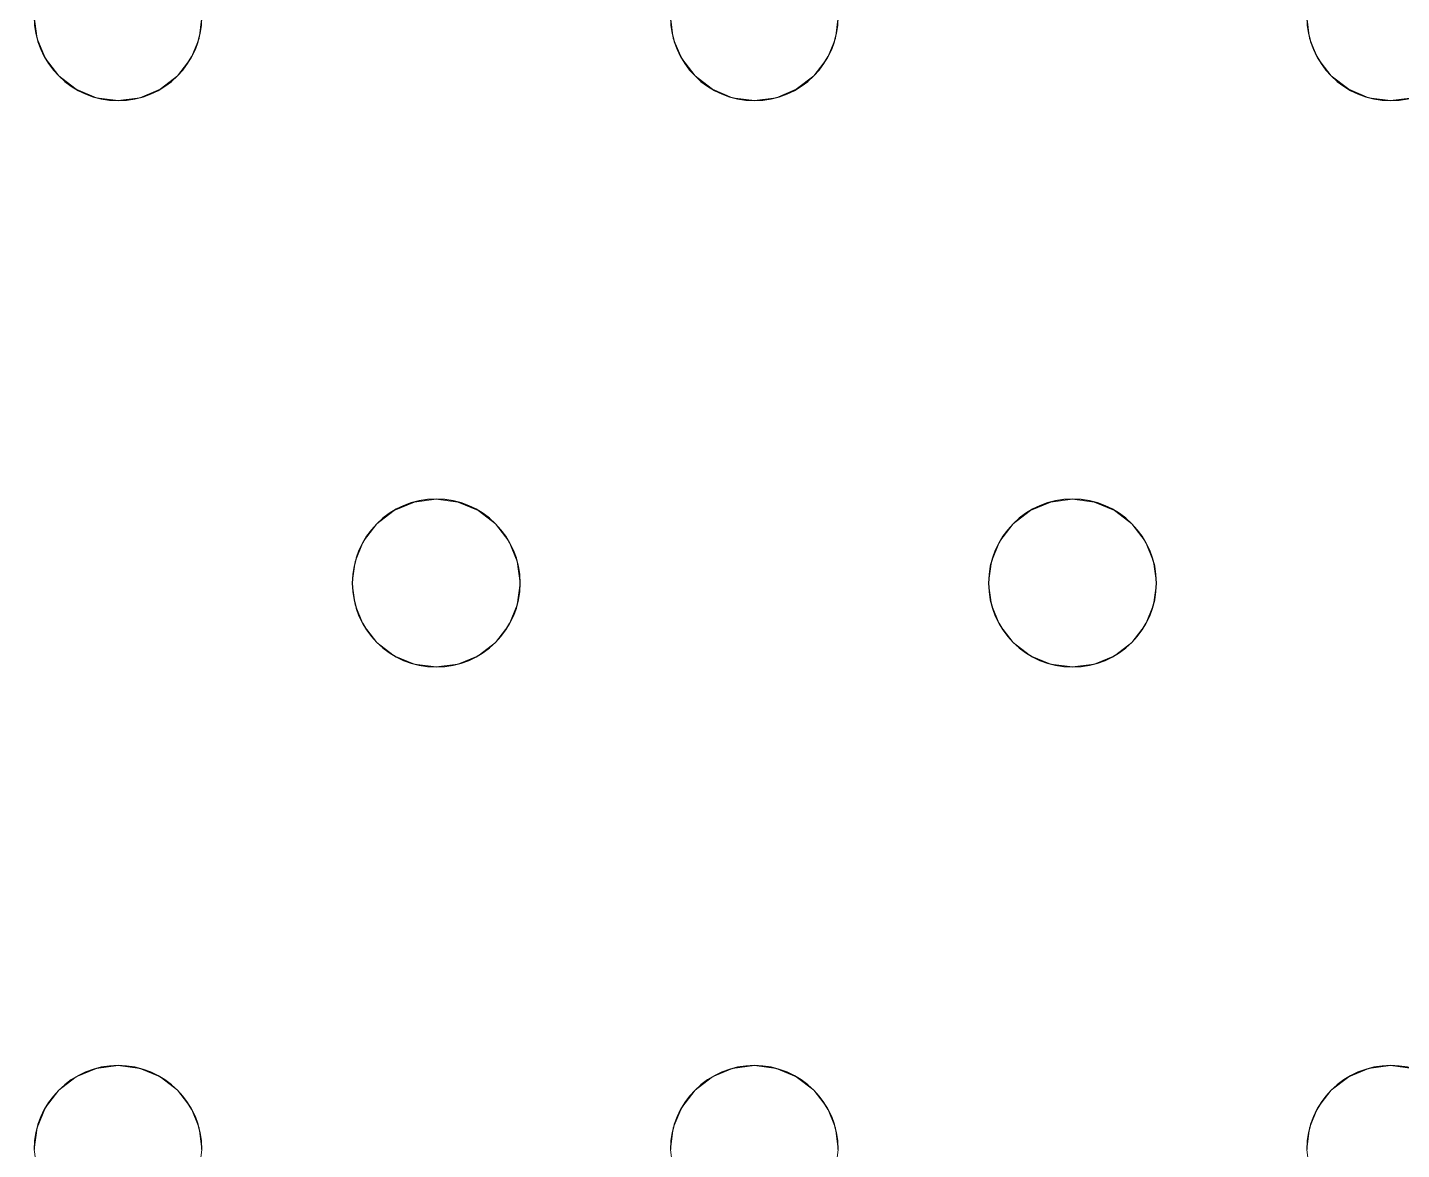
# Model space of a CAD drawing. Header units: millimetres. Extents: x -1 to 1601, y -701 to 1.
# Drawn here: x 92.9 to 158.4, y -206 to -152.5 of the extents above; entities that cross this region are included whole.
import ezdxf

# ---------------------------------------------------------------- set-up
doc = ezdxf.new("R2010")
doc.units = ezdxf.units.MM
doc.layers.add('IQ_200_3D', color=1, linetype='Continuous')
doc.layers.add('IQ_204_2D', color=7, linetype='Continuous')

msp = doc.modelspace()

# ---------------------------------------------------------------- linework, layer by layer
at = {"layer": 'IQ_200_3D', "lineweight": 18}
for points, invisible_edges in [([(122.762, -397.966, 850), (77.397, -363.156, 850), (75.796, -351, 850), (122.762, -68.034, 850)], 13), ([(75.796, -115, 850), (77.397, -102.844, 850), (122.762, -68.034, 850), (75.796, -351, 850)], 6), ([(75.796, -351, 860), (77.397, -363.156, 860), (122.762, -397.966, 860), (122.762, -68.034, 860)], 14), ([(122.762, -68.034, 860), (110.607, -69.634, 860), (75.796, -115, 860), (75.796, -351, 860)], 10), ([(122.762, -68.034, 850), (1477.238, -68.034, 850), (1477.238, -397.966, 850), (122.762, -397.966, 850)], 10), ([(122.762, -68.034, 860), (122.762, -397.966, 860), (1477.238, -397.966, 860), (1477.238, -68.034, 860)], 5), ([(93.352, -153.035, 888), (93.352, -204.965, 888), (77.849, -119.8, 888), (93.216, -152, 888)], 7), ([(93.216, -260, 888), (77.849, -119.8, 888), (93.216, -206, 888), (93.352, -258.965, 888)], 7), ([(93.216, -206, 888), (77.849, -119.8, 888), (93.352, -204.965, 888)], 3), ([(93.216, -260, 888), (93.352, -261.035, 888), (77.849, -349.072, 888), (77.849, -119.8, 888)], 10), ([(93.352, -153.035, 890), (93.216, -152, 890), (77.849, -119.8, 890), (93.352, -204.965, 890)], 14), ([(77.849, -119.8, 890), (93.216, -206, 890), (93.352, -204.965, 890)], 13), ([(93.216, -206, 890), (77.849, -119.8, 890), (93.216, -260, 890), (93.352, -258.965, 890)], 11), ([(77.849, -119.8, 890), (77.849, -349.072, 890), (93.216, -260, 890)], 14), ([(123.549, -152, 890), (123.685, -150.965, 890), (101.216, -152, 890), (101.079, -153.035, 890)], 10), ([(131.549, -152, 888), (154.019, -150.965, 888), (153.882, -152, 888), (131.413, -153.035, 888)], 5), ([(131.549, -152, 890), (131.413, -153.035, 890), (153.882, -152, 890), (154.019, -150.965, 890)], 10), ([(93.216, -152, 890), (93.352, -153.035, 890), (93.352, -153.035, 888), (93.216, -152, 888)], 2), ([(123.685, -153.035, 890), (123.549, -152, 890), (101.079, -153.035, 890), (100.68, -154, 890)], 10), ([(101.079, -153.035, 890), (101.216, -152, 890), (101.216, -152, 888), (101.079, -153.035, 888)], 8), ([(123.549, -152, 888), (123.685, -153.035, 888), (101.079, -153.035, 888), (101.216, -152, 888)], 10), ([(123.549, -152, 890), (123.685, -153.035, 890), (123.685, -153.035, 888), (123.549, -152, 888)], 2), ([(154.019, -153.035, 888), (131.013, -154, 888), (131.413, -153.035, 888), (153.882, -152, 888)], 5), ([(154.019, -153.035, 890), (153.882, -152, 890), (131.413, -153.035, 890), (131.013, -154, 890)], 10), ([(131.413, -153.035, 890), (131.549, -152, 890), (131.549, -152, 888), (131.413, -153.035, 888)], 8), ([(153.882, -152, 890), (154.019, -153.035, 890), (154.019, -153.035, 888), (153.882, -152, 888)], 2), ([(93.352, -153.035, 890), (93.752, -154, 890), (93.752, -154, 888), (93.352, -153.035, 888)], 10), ([(93.352, -204.965, 888), (93.352, -153.035, 888), (93.752, -154, 888), (93.752, -204, 888)], 5), ([(93.752, -154, 890), (93.352, -153.035, 890), (93.352, -204.965, 890), (93.752, -204, 890)], 10), ([(100.68, -154, 890), (101.079, -153.035, 890), (101.079, -153.035, 888), (100.68, -154, 888)], 10), ([(100.68, -154, 888), (123.685, -153.035, 888), (124.085, -154, 888), (112.382, -175, 888)], 13), ([(100.68, -154, 888), (101.079, -153.035, 888), (123.685, -153.035, 888)], 14), ([(124.085, -154, 890), (123.685, -153.035, 890), (100.68, -154, 890), (112.382, -175, 890)], 14), ([(123.685, -153.035, 890), (124.085, -154, 890), (124.085, -154, 888), (123.685, -153.035, 888)], 10), ([(131.013, -154, 890), (131.413, -153.035, 890), (131.413, -153.035, 888), (131.013, -154, 888)], 10), ([(154.418, -154, 888), (142.716, -175, 888), (131.013, -154, 888), (154.019, -153.035, 888)], 7), ([(154.418, -154, 890), (154.019, -153.035, 890), (131.013, -154, 890), (142.716, -175, 890)], 14), ([(154.019, -153.035, 890), (154.418, -154, 890), (154.418, -154, 888), (154.019, -153.035, 888)], 10), ([(93.752, -154, 890), (94.387, -154.828, 890), (94.387, -154.828, 888), (93.752, -154, 888)], 10), ([(93.752, -204, 888), (93.752, -154, 888), (94.387, -154.828, 888), (94.387, -203.172, 888)], 5), ([(94.387, -154.828, 890), (93.752, -154, 890), (93.752, -204, 890), (94.387, -203.172, 890)], 10), ([(100.044, -154.828, 890), (100.68, -154, 890), (100.68, -154, 888), (100.044, -154.828, 888)], 10), ([(100.044, -154.828, 888), (100.68, -154, 888), (112.382, -175, 888), (111.347, -175.136, 888)], 10), ([(112.382, -175, 890), (100.68, -154, 890), (100.044, -154.828, 890), (111.347, -175.136, 890)], 5), ([(112.382, -175, 888), (124.085, -154, 888), (124.721, -154.828, 888), (113.418, -175.136, 888)], 5), ([(124.721, -154.828, 890), (124.085, -154, 890), (112.382, -175, 890), (113.418, -175.136, 890)], 10), ([(124.085, -154, 890), (124.721, -154.828, 890), (124.721, -154.828, 888), (124.085, -154, 888)], 10), ([(130.378, -154.828, 890), (131.013, -154, 890), (131.013, -154, 888), (130.378, -154.828, 888)], 10), ([(131.013, -154, 888), (142.716, -175, 888), (130.378, -154.828, 888)], 3), ([(142.716, -175, 890), (131.013, -154, 890), (130.378, -154.828, 890), (141.68, -175.136, 890)], 5), ([(142.716, -175, 888), (154.418, -154, 888), (155.054, -154.828, 888), (143.751, -175.136, 888)], 5), ([(155.054, -154.828, 890), (154.418, -154, 890), (142.716, -175, 890), (143.751, -175.136, 890)], 10), ([(154.418, -154, 890), (155.054, -154.828, 890), (155.054, -154.828, 888), (154.418, -154, 888)], 10), ([(94.387, -154.828, 890), (95.216, -155.464, 890), (95.216, -155.464, 888), (94.387, -154.828, 888)], 10), ([(95.216, -155.464, 888), (94.387, -203.172, 888), (94.387, -154.828, 888)], 3), ([(94.387, -203.172, 890), (95.216, -202.536, 890), (95.216, -155.464, 890), (94.387, -154.828, 890)], 10), ([(99.216, -155.464, 890), (100.044, -154.828, 890), (100.044, -154.828, 888), (99.216, -155.464, 888)], 10), ([(111.347, -175.136, 888), (99.216, -155.464, 888), (100.044, -154.828, 888)], 13), ([(111.347, -175.136, 890), (100.044, -154.828, 890), (99.216, -155.464, 890)], 13), ([(113.418, -175.136, 888), (124.721, -154.828, 888), (125.549, -155.464, 888)], 13), ([(113.418, -175.136, 890), (114.382, -175.536, 890), (125.549, -155.464, 890), (124.721, -154.828, 890)], 10), ([(124.721, -154.828, 890), (125.549, -155.464, 890), (125.549, -155.464, 888), (124.721, -154.828, 888)], 10), ([(129.549, -155.464, 890), (130.378, -154.828, 890), (130.378, -154.828, 888), (129.549, -155.464, 888)], 10), ([(141.68, -175.136, 888), (129.549, -155.464, 888), (130.378, -154.828, 888), (142.716, -175, 888)], 5), ([(129.549, -155.464, 890), (140.716, -175.536, 890), (141.68, -175.136, 890), (130.378, -154.828, 890)], 5), ([(143.751, -175.136, 888), (155.054, -154.828, 888), (155.882, -155.464, 888)], 13), ([(143.751, -175.136, 890), (155.882, -155.464, 890), (155.054, -154.828, 890)], 13), ([(155.054, -154.828, 890), (155.882, -155.464, 890), (155.882, -155.464, 888), (155.054, -154.828, 888)], 10), ([(95.216, -155.464, 888), (108.382, -179, 888), (95.216, -202.536, 888), (94.387, -203.172, 888)], 11), ([(95.216, -155.464, 890), (96.18, -155.864, 890), (96.18, -155.864, 888), (95.216, -155.464, 888)], 10), ([(95.216, -155.464, 888), (96.18, -155.864, 888), (108.519, -177.965, 888), (108.382, -179, 888)], 10), ([(96.18, -155.864, 890), (95.216, -155.464, 890), (108.519, -177.965, 890), (108.918, -177, 890)], 10), ([(108.382, -179, 890), (108.519, -177.965, 890), (95.216, -155.464, 890), (95.216, -202.536, 890)], 14), ([(97.216, -156, 888), (96.18, -155.864, 888), (96.18, -155.864, 890), (97.216, -156, 890)], 10), ([(96.18, -155.864, 888), (97.216, -156, 888), (108.918, -177, 888), (108.519, -177.965, 888)], 10), ([(97.216, -156, 890), (96.18, -155.864, 890), (108.918, -177, 890), (109.554, -176.172, 890)], 10), ([(98.251, -155.864, 888), (97.216, -156, 888), (97.216, -156, 890), (98.251, -155.864, 890)], 10), ([(97.216, -156, 888), (98.251, -155.864, 888), (109.554, -176.172, 888), (108.918, -177, 888)], 10), ([(98.251, -155.864, 890), (97.216, -156, 890), (109.554, -176.172, 890), (110.382, -175.536, 890)], 10), ([(98.251, -155.864, 890), (99.216, -155.464, 890), (99.216, -155.464, 888), (98.251, -155.864, 888)], 10), ([(110.382, -175.536, 888), (98.251, -155.864, 888), (99.216, -155.464, 888), (111.347, -175.136, 888)], 5), ([(99.216, -155.464, 890), (98.251, -155.864, 890), (110.382, -175.536, 890), (111.347, -175.136, 890)], 10), ([(109.554, -176.172, 888), (98.251, -155.864, 888), (110.382, -175.536, 888)], 3), ([(125.549, -155.464, 888), (126.514, -155.864, 888), (114.382, -175.536, 888), (113.418, -175.136, 888)], 10), ([(126.514, -155.864, 890), (125.549, -155.464, 890), (114.382, -175.536, 890), (115.211, -176.172, 890)], 10), ([(126.514, -155.864, 888), (127.549, -156, 888), (115.211, -176.172, 888), (114.382, -175.536, 888)], 10), ([(127.549, -156, 890), (126.514, -155.864, 890), (115.211, -176.172, 890), (115.847, -177, 890)], 10), ([(125.549, -155.464, 890), (126.514, -155.864, 890), (126.514, -155.864, 888), (125.549, -155.464, 888)], 10), ([(127.549, -156, 888), (126.514, -155.864, 888), (126.514, -155.864, 890), (127.549, -156, 890)], 10), ([(128.584, -155.864, 888), (127.549, -156, 888), (127.549, -156, 890), (128.584, -155.864, 890)], 10), ([(139.887, -176.172, 888), (127.549, -156, 888), (128.584, -155.864, 888), (140.716, -175.536, 888)], 5), ([(139.887, -176.172, 890), (140.716, -175.536, 890), (128.584, -155.864, 890), (127.549, -156, 890)], 10), ([(128.584, -155.864, 890), (129.549, -155.464, 890), (129.549, -155.464, 888), (128.584, -155.864, 888)], 10), ([(140.716, -175.536, 888), (128.584, -155.864, 888), (129.549, -155.464, 888), (141.68, -175.136, 888)], 5), ([(128.584, -155.864, 890), (140.716, -175.536, 890), (129.549, -155.464, 890)], 3), ([(144.716, -175.536, 888), (143.751, -175.136, 888), (155.882, -155.464, 888), (156.847, -155.864, 888)], 10), ([(144.716, -175.536, 890), (156.847, -155.864, 890), (155.882, -155.464, 890), (143.751, -175.136, 890)], 5), ([(145.544, -176.172, 888), (144.716, -175.536, 888), (156.847, -155.864, 888), (157.882, -156, 888)], 10), ([(145.544, -176.172, 890), (156.847, -155.864, 890), (144.716, -175.536, 890)], 3), ([(145.544, -176.172, 890), (146.18, -177, 890), (157.882, -156, 890), (156.847, -155.864, 890)], 10), ([(155.882, -155.464, 890), (156.847, -155.864, 890), (156.847, -155.864, 888), (155.882, -155.464, 888)], 10), ([(157.882, -156, 888), (156.847, -155.864, 888), (156.847, -155.864, 890), (157.882, -156, 890)], 10), ([(158.918, -155.864, 888), (157.882, -156, 888), (157.882, -156, 890), (158.918, -155.864, 890)], 10), ([(157.882, -156, 888), (158.918, -155.864, 888), (170.221, -176.172, 888), (169.585, -177, 888)], 10), ([(158.918, -155.864, 890), (157.882, -156, 890), (170.221, -176.172, 890), (171.049, -175.536, 890)], 10), ([(127.549, -156, 888), (139.252, -177, 888), (115.847, -177, 888), (115.211, -176.172, 888)], 11), ([(139.252, -177, 890), (139.887, -176.172, 890), (127.549, -156, 890), (115.847, -177, 890)], 14), ([(139.887, -176.172, 888), (139.252, -177, 888), (127.549, -156, 888)], 14), ([(146.18, -177, 888), (145.544, -176.172, 888), (157.882, -156, 888), (169.585, -177, 888)], 14), ([(169.585, -177, 890), (170.221, -176.172, 890), (157.882, -156, 890), (146.18, -177, 890)], 14), ([(110.382, -175.536, 890), (109.554, -176.172, 890), (109.554, -176.172, 888), (110.382, -175.536, 888)], 10), ([(111.347, -175.136, 890), (110.382, -175.536, 890), (110.382, -175.536, 888), (111.347, -175.136, 888)], 10), ([(111.347, -175.136, 888), (112.382, -175, 888), (112.382, -175, 890), (111.347, -175.136, 890)], 10), ([(112.382, -175, 888), (113.418, -175.136, 888), (113.418, -175.136, 890), (112.382, -175, 890)], 10), ([(114.382, -175.536, 890), (113.418, -175.136, 890), (113.418, -175.136, 888), (114.382, -175.536, 888)], 10), ([(115.211, -176.172, 890), (114.382, -175.536, 890), (114.382, -175.536, 888), (115.211, -176.172, 888)], 10), ([(140.716, -175.536, 890), (139.887, -176.172, 890), (139.887, -176.172, 888), (140.716, -175.536, 888)], 10), ([(141.68, -175.136, 890), (140.716, -175.536, 890), (140.716, -175.536, 888), (141.68, -175.136, 888)], 10), ([(141.68, -175.136, 888), (142.716, -175, 888), (142.716, -175, 890), (141.68, -175.136, 890)], 10), ([(142.716, -175, 888), (143.751, -175.136, 888), (143.751, -175.136, 890), (142.716, -175, 890)], 10), ([(144.716, -175.536, 890), (143.751, -175.136, 890), (143.751, -175.136, 888), (144.716, -175.536, 888)], 10), ([(145.544, -176.172, 890), (144.716, -175.536, 890), (144.716, -175.536, 888), (145.544, -176.172, 888)], 10), ([(109.554, -176.172, 890), (108.918, -177, 890), (108.918, -177, 888), (109.554, -176.172, 888)], 10), ([(115.847, -177, 890), (115.211, -176.172, 890), (115.211, -176.172, 888), (115.847, -177, 888)], 10), ([(139.887, -176.172, 890), (139.252, -177, 890), (139.252, -177, 888), (139.887, -176.172, 888)], 10), ([(146.18, -177, 890), (145.544, -176.172, 890), (145.544, -176.172, 888), (146.18, -177, 888)], 10), ([(108.918, -177, 890), (108.519, -177.965, 890), (108.519, -177.965, 888), (108.918, -177, 888)], 10), ([(116.246, -177.965, 890), (115.847, -177, 890), (115.847, -177, 888), (116.246, -177.965, 888)], 10), ([(139.252, -177, 888), (138.852, -177.965, 888), (116.246, -177.965, 888), (115.847, -177, 888)], 10), ([(116.246, -177.965, 890), (138.852, -177.965, 890), (139.252, -177, 890), (115.847, -177, 890)], 5), ([(139.252, -177, 890), (138.852, -177.965, 890), (138.852, -177.965, 888), (139.252, -177, 888)], 10), ([(146.579, -177.965, 890), (146.18, -177, 890), (146.18, -177, 888), (146.579, -177.965, 888)], 10), ([(146.579, -177.965, 888), (146.18, -177, 888), (169.585, -177, 888), (169.185, -177.965, 888)], 10), ([(169.585, -177, 890), (146.18, -177, 890), (146.579, -177.965, 890), (169.185, -177.965, 890)], 5), ([(108.519, -177.965, 890), (108.382, -179, 890), (108.382, -179, 888), (108.519, -177.965, 888)], 8), ([(116.382, -179, 890), (116.246, -177.965, 890), (116.246, -177.965, 888), (116.382, -179, 888)], 2), ([(116.382, -179, 888), (116.246, -177.965, 888), (138.852, -177.965, 888), (138.716, -179, 888)], 10), ([(116.382, -179, 890), (138.852, -177.965, 890), (116.246, -177.965, 890)], 3), ([(116.382, -179, 890), (116.246, -180.035, 890), (138.716, -179, 890), (138.852, -177.965, 890)], 10), ([(138.852, -177.965, 890), (138.716, -179, 890), (138.716, -179, 888), (138.852, -177.965, 888)], 8), ([(146.716, -179, 890), (146.579, -177.965, 890), (146.579, -177.965, 888), (146.716, -179, 888)], 2), ([(146.716, -179, 888), (146.579, -177.965, 888), (169.185, -177.965, 888), (169.049, -179, 888)], 10), ([(169.049, -179, 890), (169.185, -177.965, 890), (146.716, -179, 890), (146.579, -180.035, 890)], 10), ([(169.185, -177.965, 890), (146.579, -177.965, 890), (146.716, -179, 890)], 13), ([(95.216, -202.536, 888), (108.382, -179, 888), (108.519, -180.035, 888), (96.18, -202.136, 888)], 5), ([(108.519, -180.035, 890), (108.382, -179, 890), (95.216, -202.536, 890), (96.18, -202.136, 890)], 10), ([(108.382, -179, 890), (108.519, -180.035, 890), (108.519, -180.035, 888), (108.382, -179, 888)], 2), ([(138.852, -180.035, 888), (115.847, -181, 888), (116.246, -180.035, 888), (138.716, -179, 888)], 5), ([(138.852, -180.035, 890), (138.716, -179, 890), (116.246, -180.035, 890), (115.847, -181, 890)], 10), ([(116.246, -180.035, 890), (116.382, -179, 890), (116.382, -179, 888), (116.246, -180.035, 888)], 8), ([(138.716, -179, 888), (116.246, -180.035, 888), (116.382, -179, 888)], 13), ([(138.716, -179, 890), (138.852, -180.035, 890), (138.852, -180.035, 888), (138.716, -179, 888)], 2), ([(169.185, -180.035, 890), (169.049, -179, 890), (146.579, -180.035, 890), (146.18, -181, 890)], 10), ([(146.579, -180.035, 890), (146.716, -179, 890), (146.716, -179, 888), (146.579, -180.035, 888)], 8), ([(146.579, -180.035, 888), (146.716, -179, 888), (169.049, -179, 888), (169.185, -180.035, 888)], 10), ([(96.18, -202.136, 888), (108.519, -180.035, 888), (108.918, -181, 888), (97.216, -202, 888)], 5), ([(108.918, -181, 890), (108.519, -180.035, 890), (96.18, -202.136, 890)], 14), ([(108.519, -180.035, 890), (108.918, -181, 890), (108.918, -181, 888), (108.519, -180.035, 888)], 10), ([(115.847, -181, 890), (116.246, -180.035, 890), (116.246, -180.035, 888), (115.847, -181, 888)], 10), ([(139.252, -181, 888), (115.847, -181, 888), (138.852, -180.035, 888)], 3), ([(139.252, -181, 890), (138.852, -180.035, 890), (115.847, -181, 890), (127.549, -202, 890)], 14), ([(138.852, -180.035, 890), (139.252, -181, 890), (139.252, -181, 888), (138.852, -180.035, 888)], 10), ([(146.18, -181, 890), (146.579, -180.035, 890), (146.579, -180.035, 888), (146.18, -181, 888)], 10), ([(146.18, -181, 888), (146.579, -180.035, 888), (169.185, -180.035, 888), (169.585, -181, 888)], 10), ([(169.585, -181, 890), (169.185, -180.035, 890), (146.18, -181, 890), (157.882, -202, 890)], 14), ([(97.216, -202, 890), (109.554, -181.828, 890), (108.918, -181, 890), (96.18, -202.136, 890)], 5), ([(97.216, -202, 888), (108.918, -181, 888), (109.554, -181.828, 888), (98.251, -202.136, 888)], 5), ([(108.918, -181, 890), (109.554, -181.828, 890), (109.554, -181.828, 888), (108.918, -181, 888)], 10), ([(115.211, -181.828, 890), (115.847, -181, 890), (115.847, -181, 888), (115.211, -181.828, 888)], 10), ([(127.549, -202, 888), (115.211, -181.828, 888), (115.847, -181, 888), (139.252, -181, 888)], 13), ([(115.847, -181, 890), (115.211, -181.828, 890), (127.549, -202, 890)], 14), ([(139.887, -181.828, 888), (128.584, -202.136, 888), (127.549, -202, 888), (139.252, -181, 888)], 5), ([(127.549, -202, 890), (139.887, -181.828, 890), (139.252, -181, 890)], 13), ([(139.252, -181, 890), (139.887, -181.828, 890), (139.887, -181.828, 888), (139.252, -181, 888)], 10), ([(145.544, -181.828, 890), (146.18, -181, 890), (146.18, -181, 888), (145.544, -181.828, 888)], 10), ([(157.882, -202, 888), (145.544, -181.828, 888), (146.18, -181, 888), (169.585, -181, 888)], 13), ([(157.882, -202, 890), (146.18, -181, 890), (145.544, -181.828, 890), (156.847, -202.136, 890)], 5), ([(157.882, -202, 888), (169.585, -181, 888), (170.221, -181.828, 888), (158.918, -202.136, 888)], 5), ([(157.882, -202, 890), (158.918, -202.136, 890), (170.221, -181.828, 890), (169.585, -181, 890)], 10), ([(98.251, -202.136, 890), (110.382, -182.464, 890), (109.554, -181.828, 890), (97.216, -202, 890)], 5), ([(98.251, -202.136, 888), (109.554, -181.828, 888), (110.382, -182.464, 888), (99.216, -202.536, 888)], 5), ([(109.554, -181.828, 890), (110.382, -182.464, 890), (110.382, -182.464, 888), (109.554, -181.828, 888)], 10), ([(114.382, -182.464, 890), (115.211, -181.828, 890), (115.211, -181.828, 888), (114.382, -182.464, 888)], 10), ([(126.514, -202.136, 888), (114.382, -182.464, 888), (115.211, -181.828, 888), (127.549, -202, 888)], 5), ([(115.211, -181.828, 890), (114.382, -182.464, 890), (126.514, -202.136, 890), (127.549, -202, 890)], 10), ([(128.584, -202.136, 890), (140.716, -182.464, 890), (139.887, -181.828, 890), (127.549, -202, 890)], 5), ([(140.716, -182.464, 888), (128.584, -202.136, 888), (139.887, -181.828, 888)], 3), ([(139.887, -181.828, 890), (140.716, -182.464, 890), (140.716, -182.464, 888), (139.887, -181.828, 888)], 10), ([(144.716, -182.464, 890), (145.544, -181.828, 890), (145.544, -181.828, 888), (144.716, -182.464, 888)], 10), ([(156.847, -202.136, 888), (144.716, -182.464, 888), (145.544, -181.828, 888), (157.882, -202, 888)], 5), ([(156.847, -202.136, 890), (145.544, -181.828, 890), (144.716, -182.464, 890), (155.882, -202.536, 890)], 5), ([(99.216, -202.536, 890), (111.347, -182.864, 890), (110.382, -182.464, 890), (98.251, -202.136, 890)], 5), ([(111.347, -182.864, 888), (100.044, -203.172, 888), (99.216, -202.536, 888), (110.382, -182.464, 888)], 5), ([(110.382, -182.464, 890), (111.347, -182.864, 890), (111.347, -182.864, 888), (110.382, -182.464, 888)], 10), ([(113.418, -182.864, 890), (114.382, -182.464, 890), (114.382, -182.464, 888), (113.418, -182.864, 888)], 10), ([(125.549, -202.536, 888), (113.418, -182.864, 888), (114.382, -182.464, 888), (126.514, -202.136, 888)], 5), ([(125.549, -202.536, 890), (126.514, -202.136, 890), (114.382, -182.464, 890), (113.418, -182.864, 890)], 10), ([(140.716, -182.464, 888), (141.68, -182.864, 888), (129.549, -202.536, 888), (128.584, -202.136, 888)], 10), ([(129.549, -202.536, 890), (141.68, -182.864, 890), (140.716, -182.464, 890), (128.584, -202.136, 890)], 5), ([(140.716, -182.464, 890), (141.68, -182.864, 890), (141.68, -182.864, 888), (140.716, -182.464, 888)], 10), ([(143.751, -182.864, 890), (144.716, -182.464, 890), (144.716, -182.464, 888), (143.751, -182.864, 888)], 10), ([(155.882, -202.536, 888), (143.751, -182.864, 888), (144.716, -182.464, 888), (156.847, -202.136, 888)], 5), ([(155.882, -202.536, 890), (144.716, -182.464, 890), (143.751, -182.864, 890), (155.054, -203.172, 890)], 5), ([(111.347, -182.864, 890), (99.216, -202.536, 890), (100.044, -203.172, 890)], 13), ([(100.044, -203.172, 888), (111.347, -182.864, 888), (112.382, -183, 888), (100.68, -204, 888)], 5), ([(112.382, -183, 890), (111.347, -182.864, 890), (100.044, -203.172, 890), (100.68, -204, 890)], 10), ([(112.382, -183, 888), (124.085, -204, 888), (100.68, -204, 888)], 15), ([(124.085, -204, 890), (112.382, -183, 890), (100.68, -204, 890), (101.079, -204.965, 890)], 11), ([(112.382, -183, 888), (111.347, -182.864, 888), (111.347, -182.864, 890), (112.382, -183, 890)], 10), ([(113.418, -182.864, 888), (112.382, -183, 888), (112.382, -183, 890), (113.418, -182.864, 890)], 10), ([(112.382, -183, 888), (113.418, -182.864, 888), (124.721, -203.172, 888), (124.085, -204, 888)], 10), ([(124.721, -203.172, 890), (113.418, -182.864, 890), (112.382, -183, 890), (124.085, -204, 890)], 5), ([(125.549, -202.536, 888), (124.721, -203.172, 888), (113.418, -182.864, 888)], 14), ([(125.549, -202.536, 890), (113.418, -182.864, 890), (124.721, -203.172, 890)], 3), ([(141.68, -182.864, 888), (142.716, -183, 888), (130.378, -203.172, 888), (129.549, -202.536, 888)], 10), ([(141.68, -182.864, 890), (129.549, -202.536, 890), (130.378, -203.172, 890)], 13), ([(142.716, -183, 890), (141.68, -182.864, 890), (130.378, -203.172, 890), (131.013, -204, 890)], 10), ([(131.013, -204, 888), (130.378, -203.172, 888), (142.716, -183, 888)], 14), ([(154.418, -204, 888), (131.413, -204.965, 888), (131.013, -204, 888), (142.716, -183, 888)], 13), ([(131.013, -204, 890), (131.413, -204.965, 890), (154.418, -204, 890), (142.716, -183, 890)], 14), ([(142.716, -183, 888), (141.68, -182.864, 888), (141.68, -182.864, 890), (142.716, -183, 890)], 10), ([(143.751, -182.864, 888), (142.716, -183, 888), (142.716, -183, 890), (143.751, -182.864, 890)], 10), ([(142.716, -183, 888), (143.751, -182.864, 888), (155.054, -203.172, 888), (154.418, -204, 888)], 10), ([(155.054, -203.172, 890), (143.751, -182.864, 890), (142.716, -183, 890), (154.418, -204, 890)], 5), ([(155.882, -202.536, 888), (155.054, -203.172, 888), (143.751, -182.864, 888)], 14), ([(96.18, -202.136, 890), (95.216, -202.536, 890), (95.216, -202.536, 888), (96.18, -202.136, 888)], 10), ([(96.18, -202.136, 888), (97.216, -202, 888), (97.216, -202, 890), (96.18, -202.136, 890)], 10), ([(97.216, -202, 888), (98.251, -202.136, 888), (98.251, -202.136, 890), (97.216, -202, 890)], 10), ([(99.216, -202.536, 890), (98.251, -202.136, 890), (98.251, -202.136, 888), (99.216, -202.536, 888)], 10), ([(126.514, -202.136, 890), (125.549, -202.536, 890), (125.549, -202.536, 888), (126.514, -202.136, 888)], 10), ([(126.514, -202.136, 888), (127.549, -202, 888), (127.549, -202, 890), (126.514, -202.136, 890)], 10), ([(127.549, -202, 888), (128.584, -202.136, 888), (128.584, -202.136, 890), (127.549, -202, 890)], 10), ([(129.549, -202.536, 890), (128.584, -202.136, 890), (128.584, -202.136, 888), (129.549, -202.536, 888)], 10), ([(156.847, -202.136, 890), (155.882, -202.536, 890), (155.882, -202.536, 888), (156.847, -202.136, 888)], 10), ([(156.847, -202.136, 888), (157.882, -202, 888), (157.882, -202, 890), (156.847, -202.136, 890)], 10), ([(157.882, -202, 888), (158.918, -202.136, 888), (158.918, -202.136, 890), (157.882, -202, 890)], 10), ([(95.216, -202.536, 890), (94.387, -203.172, 890), (94.387, -203.172, 888), (95.216, -202.536, 888)], 10), ([(100.044, -203.172, 890), (99.216, -202.536, 890), (99.216, -202.536, 888), (100.044, -203.172, 888)], 10), ([(125.549, -202.536, 890), (124.721, -203.172, 890), (124.721, -203.172, 888), (125.549, -202.536, 888)], 10), ([(130.378, -203.172, 890), (129.549, -202.536, 890), (129.549, -202.536, 888), (130.378, -203.172, 888)], 10), ([(155.882, -202.536, 890), (155.054, -203.172, 890), (155.054, -203.172, 888), (155.882, -202.536, 888)], 10), ([(94.387, -203.172, 890), (93.752, -204, 890), (93.752, -204, 888), (94.387, -203.172, 888)], 10), ([(100.68, -204, 890), (100.044, -203.172, 890), (100.044, -203.172, 888), (100.68, -204, 888)], 10), ([(124.721, -203.172, 890), (124.085, -204, 890), (124.085, -204, 888), (124.721, -203.172, 888)], 10), ([(131.013, -204, 890), (130.378, -203.172, 890), (130.378, -203.172, 888), (131.013, -204, 888)], 10), ([(155.054, -203.172, 890), (154.418, -204, 890), (154.418, -204, 888), (155.054, -203.172, 888)], 10), ([(93.752, -204, 890), (93.352, -204.965, 890), (93.352, -204.965, 888), (93.752, -204, 888)], 10), ([(101.079, -204.965, 890), (100.68, -204, 890), (100.68, -204, 888), (101.079, -204.965, 888)], 10), ([(101.079, -204.965, 888), (100.68, -204, 888), (124.085, -204, 888), (123.685, -204.965, 888)], 10), ([(123.685, -204.965, 890), (124.085, -204, 890), (101.079, -204.965, 890), (101.216, -206, 890)], 10), ([(124.085, -204, 890), (123.685, -204.965, 890), (123.685, -204.965, 888), (124.085, -204, 888)], 10), ([(131.413, -204.965, 890), (131.013, -204, 890), (131.013, -204, 888), (131.413, -204.965, 888)], 10), ([(154.019, -204.965, 888), (131.549, -206, 888), (131.413, -204.965, 888), (154.418, -204, 888)], 5), ([(154.019, -204.965, 890), (154.418, -204, 890), (131.413, -204.965, 890), (131.549, -206, 890)], 10), ([(154.418, -204, 890), (154.019, -204.965, 890), (154.019, -204.965, 888), (154.418, -204, 888)], 10), ([(93.352, -204.965, 890), (93.216, -206, 890), (93.216, -206, 888), (93.352, -204.965, 888)], 8), ([(101.216, -206, 890), (101.079, -204.965, 890), (101.079, -204.965, 888), (101.216, -206, 888)], 2), ([(123.549, -206, 888), (101.079, -207.035, 888), (101.216, -206, 888), (123.685, -204.965, 888)], 5), ([(101.079, -204.965, 888), (123.685, -204.965, 888), (101.216, -206, 888)], 3), ([(101.216, -206, 890), (101.079, -207.035, 890), (123.549, -206, 890), (123.685, -204.965, 890)], 10), ([(123.685, -204.965, 890), (123.549, -206, 890), (123.549, -206, 888), (123.685, -204.965, 888)], 8), ([(131.549, -206, 890), (131.413, -204.965, 890), (131.413, -204.965, 888), (131.549, -206, 888)], 2), ([(153.882, -206, 890), (154.019, -204.965, 890), (131.549, -206, 890), (131.413, -207.035, 890)], 10), ([(131.549, -206, 888), (154.019, -204.965, 888), (153.882, -206, 888)], 13), ([(154.019, -204.965, 890), (153.882, -206, 890), (153.882, -206, 888), (154.019, -204.965, 888)], 8), ([(93.216, -206, 890), (93.352, -207.035, 890), (93.352, -207.035, 888), (93.216, -206, 888)], 2), ([(93.352, -258.965, 888), (93.216, -206, 888), (93.352, -207.035, 888)], 13), ([(93.352, -207.035, 890), (93.216, -206, 890), (93.352, -258.965, 890), (93.752, -258, 890)], 10), ([(101.079, -207.035, 890), (101.216, -206, 890), (101.216, -206, 888), (101.079, -207.035, 888)], 8), ([(101.079, -207.035, 888), (123.549, -206, 888), (123.685, -207.035, 888)], 13), ([(123.549, -206, 890), (101.079, -207.035, 890), (123.685, -207.035, 890)], 3), ([(123.549, -206, 890), (123.685, -207.035, 890), (123.685, -207.035, 888), (123.549, -206, 888)], 2), ([(154.019, -207.035, 890), (153.882, -206, 890), (131.413, -207.035, 890), (131.013, -208, 890)], 10), ([(131.413, -207.035, 890), (131.549, -206, 890), (131.549, -206, 888), (131.413, -207.035, 888)], 8), ([(153.882, -206, 888), (154.019, -207.035, 888), (131.413, -207.035, 888), (131.549, -206, 888)], 10), ([(153.882, -206, 890), (154.019, -207.035, 890), (154.019, -207.035, 888), (153.882, -206, 888)], 2)]:
    msp.add_3dface(points, dxfattribs=dict(at, invisible_edges=invisible_edges))
at = {"layer": 'IQ_204_2D'}
for centre, start, end in [((97.216, -152), 180, 0), ((127.549, -152), 180, 0), ((157.882, -152), 180, 360), ((112.382, -179), 0, 180), ((142.716, -179), 0, 180), ((112.382, -179), 180, 0), ((142.716, -179), 180, 0), ((97.216, -206), 0, 180), ((127.549, -206), 0, 180), ((157.882, -206), 0, 180)]:
    msp.add_arc(centre, 4, start, end, dxfattribs=at)

# ---------------------------------------------------------------- meshes
at = {"layer": 'IQ_200_3D', "lineweight": 18}
mesh = msp.add_polyface(dxfattribs=at)
corners = [(1600, 0, 850), (1600, -700, 850), (0, -700, 850), (0, 0, 850), (1210.5, -594, 850), (1211.556, -602.023, 850), (1214.653, -609.5, 850), (1219.58, -615.92, 850), (1226, -620.847, 850), (1233.477, -623.944, 850), (1241.5, -625, 850), (1459.5, -625, 850), (1467.523, -623.944, 850), (1475, -620.847, 850), (1481.42, -615.92, 850), (1486.347, -609.5, 850), (1489.444, -602.023, 850), (1490.5, -594, 850), (1490.5, -476, 850), (1489.444, -467.977, 850), (1486.347, -460.5, 850), (1481.42, -454.08, 850), (1475, -449.153, 850), (1467.523, -446.056, 850), (1459.5, -445, 850), (1241.5, -445, 850), (1233.477, -446.056, 850), (1226, -449.153, 850), (1219.58, -454.08, 850), (1214.653, -460.5, 850), (1211.556, -467.977, 850), (1210.5, -476, 850), (1477.5, -68.034, 850), (122.5, -68.034, 850), (110.412, -69.625, 850), (99.148, -74.291, 850), (89.475, -81.713, 850), (82.053, -91.386, 850), (77.388, -102.65, 850), (75.796, -114.738, 850), (75.796, -351.262, 850), (77.388, -363.35, 850), (82.053, -374.614, 850), (89.475, -384.287, 850), (99.148, -391.709, 850), (110.412, -396.375, 850), (122.5, -397.966, 850), (1477.5, -397.966, 850), (1489.588, -396.375, 850), (1500.852, -391.709, 850), (1510.525, -384.287, 850), (1517.947, -374.614, 850), (1522.612, -363.35, 850), (1524.204, -351.262, 850), (1524.204, -114.738, 850), (1522.612, -102.65, 850), (1517.947, -91.386, 850), (1510.525, -81.713, 850), (1500.852, -74.291, 850), (1489.588, -69.625, 850)]
mesh.append_faces([[corners[k] for k in face] for face in [(37, 3, 36), (35, 3, 34), (4, 46, 31), (31, 46, 30), (55, 0, 54), (16, 1, 15), (14, 1, 13), (21, 49, 20), (11, 1, 10)]], dxfattribs={"vtx0": -1, "vtx1": -1})
mesh.append_faces([[corners[k] for k in face] for face in [(3, 37, 38), (3, 38, 39), (3, 39, 40, 2), (2, 40, 41), (46, 4, 5), (2, 6, 7), (46, 29, 30), (46, 28, 29), (26, 46, 47, 25), (46, 26, 27), (0, 59, 32, 3), (20, 49, 50, 19), (47, 24, 25), (0, 55, 56), (1, 52, 53), (19, 50, 51, 18), (1, 16, 17)]], dxfattribs={"vtx0": -1, "vtx2": -1})
mesh.append_faces([[corners[k] for k in face] for face in [(2, 45, 46, 5), (1, 17, 18, 51)]], dxfattribs={"vtx0": -1, "vtx2": -1, "vtx3": -1})
mesh.append_faces([[corners[k] for k in face] for face in [(41, 42, 2), (35, 36, 3), (33, 34, 3, 32), (43, 44, 2), (44, 45, 2), (42, 43, 2), (5, 6, 2), (27, 28, 46), (7, 8, 2), (8, 9, 2), (58, 59, 0), (56, 57, 0), (57, 58, 0), (51, 52, 1), (23, 24, 47), (11, 12, 1), (12, 13, 1), (14, 15, 1)]], dxfattribs={"vtx1": -1, "vtx2": -1})
mesh.append_faces([[corners[k] for k in face] for face in [(1, 2, 9, 10), (47, 48, 22, 23), (48, 49, 21, 22), (53, 54, 0, 1)]], dxfattribs={"vtx1": -1, "vtx3": -1})
mesh = msp.add_polyface(dxfattribs=at)
corners = [(1600, -700, 900), (1600, -23, 900), (0, -23, 900), (0, -700, 900), (90, -35.113, 900), (1510, -35.113, 900), (1529.382, -37.665, 900), (1547.443, -45.146, 900), (1562.953, -57.047, 900), (1574.854, -72.557, 900), (1582.335, -90.618, 900), (1584.887, -110, 900), (1584.887, -610, 900), (1582.335, -629.382, 900), (1574.854, -647.443, 900), (1562.953, -662.953, 900), (1547.443, -674.854, 900), (1529.382, -682.335, 900), (1510, -684.887, 900), (90, -684.887, 900), (70.618, -682.335, 900), (52.557, -674.854, 900), (37.047, -662.953, 900), (25.146, -647.443, 900), (17.665, -629.382, 900), (15.113, -610, 900), (15.113, -110, 900), (17.665, -90.618, 900), (25.146, -72.557, 900), (37.047, -57.047, 900), (52.557, -45.146, 900), (70.618, -37.665, 900)]
mesh.append_faces([[corners[k] for k in face] for face in [(9, 1, 8), (14, 0, 13), (31, 2, 30), (28, 2, 27), (21, 3, 20), (23, 3, 22)]], dxfattribs={"vtx0": -1, "vtx1": -1})
mesh.append_faces([[corners[k] for k in face] for face in [(1, 9, 10), (1, 11, 12, 0), (0, 14, 15), (0, 18, 19), (2, 28, 29), (3, 23, 24)]], dxfattribs={"vtx0": -1, "vtx2": -1})
mesh.append_faces([[corners[k] for k in face] for face in [(10, 11, 1), (5, 6, 1), (7, 8, 1), (6, 7, 1), (12, 13, 0), (15, 16, 0), (17, 18, 0), (16, 17, 0), (31, 4, 2), (29, 30, 2), (26, 27, 2), (21, 22, 3), (24, 25, 3)]], dxfattribs={"vtx1": -1, "vtx2": -1})
mesh.append_faces([[corners[k] for k in face] for face in [(4, 5, 1, 2), (25, 26, 2, 3), (19, 20, 3, 0)]], dxfattribs={"vtx1": -1, "vtx3": -1})
mesh = msp.add_polyface(dxfattribs=at)
corners = [(1510, -48.392, 890), (90, -48.392, 890), (66.424, -53.082, 890), (46.437, -66.437, 890), (33.082, -86.424, 890), (28.392, -110, 890), (28.392, -610, 890), (33.082, -633.576, 890), (46.437, -653.563, 890), (66.424, -666.918, 890), (90, -671.608, 890), (1510, -671.608, 890), (1533.576, -666.918, 890), (1553.563, -653.563, 890), (1566.918, -633.576, 890), (1571.608, -610, 890), (1571.608, -110, 890), (1566.918, -86.424, 890), (1553.563, -66.437, 890), (1533.576, -53.082, 890), (122.5, -418.034, 890), (1477.5, -418.034, 890), (1489.656, -419.634, 890), (1500.983, -424.326, 890), (1510.71, -431.79, 890), (1518.174, -441.517, 890), (1522.866, -452.844, 890), (1524.466, -465, 890), (1524.466, -605, 890), (1522.866, -617.156, 890), (1518.174, -628.483, 890), (1510.71, -638.21, 890), (1500.983, -645.674, 890), (1489.656, -650.366, 890), (1477.5, -651.966, 890), (122.5, -651.966, 890), (110.344, -650.366, 890), (99.017, -645.674, 890), (89.29, -638.21, 890), (81.826, -628.483, 890), (77.134, -617.156, 890), (75.534, -605, 890), (75.534, -465, 890), (77.134, -452.844, 890), (81.826, -441.517, 890), (89.29, -431.79, 890), (99.017, -424.326, 890), (110.344, -419.634, 890), (122.5, -68.034, 890), (1477.5, -68.034, 890), (1489.588, -69.625, 890), (1500.852, -74.291, 890), (1510.525, -81.713, 890), (1517.947, -91.386, 890), (1522.612, -102.65, 890), (1524.204, -114.738, 890), (1524.204, -351.262, 890), (1522.612, -363.35, 890), (1517.947, -374.614, 890), (1510.525, -384.287, 890), (1500.852, -391.709, 890), (1489.588, -396.375, 890), (1477.5, -397.966, 890), (122.5, -397.966, 890), (110.412, -396.375, 890), (99.148, -391.709, 890), (89.475, -384.287, 890), (82.053, -374.614, 890), (77.388, -363.35, 890), (75.796, -351.262, 890), (75.796, -114.738, 890), (77.388, -102.65, 890), (82.053, -91.386, 890), (89.475, -81.713, 890), (99.148, -74.291, 890), (110.412, -69.625, 890)]
mesh.append_faces([[corners[k] for k in face] for face in [(65, 47, 64), (75, 1, 74), (71, 5, 70), (73, 2, 72)]], dxfattribs={"vtx0": -1, "vtx1": -1})
mesh.append_faces([[corners[k] for k in face] for face in [(15, 28, 29, 14), (11, 32, 33), (16, 55, 56, 15), (54, 17, 18, 53), (53, 18, 19, 52), (52, 19, 0, 51), (0, 50, 51), (10, 37, 38, 9), (64, 47, 20, 63), (8, 39, 40, 7), (39, 8, 9, 38), (69, 42, 43), (1, 75, 48, 0), (3, 71, 72, 2)]], dxfattribs={"vtx0": -1, "vtx2": -1})
mesh.append_faces([[corners[k] for k in face] for face in [(6, 41, 42, 69)]], dxfattribs={"vtx0": -1, "vtx2": -1, "vtx3": -1})
mesh.append_faces([[corners[k] for k in face] for face in [(11, 33, 34, 35), (71, 3, 4, 5)]], dxfattribs={"vtx0": -1, "vtx3": -1})
mesh.append_faces([[corners[k] for k in face] for face in [(49, 50, 0, 48), (36, 37, 10)]], dxfattribs={"vtx1": -1, "vtx2": -1})
mesh.append_faces([[corners[k] for k in face] for face in [(27, 28, 15, 56)]], dxfattribs={"vtx1": -1, "vtx2": -1, "vtx3": -1})
mesh.append_faces([[corners[k] for k in face] for face in [(13, 14, 29, 30), (12, 13, 30, 31), (26, 27, 56, 57), (31, 32, 11, 12), (24, 25, 58, 59), (21, 22, 61, 62), (22, 23, 60, 61), (23, 24, 59, 60), (25, 26, 57, 58), (54, 55, 16, 17), (20, 21, 62, 63), (35, 36, 10, 11), (45, 46, 66, 67), (46, 47, 65, 66), (6, 7, 40, 41), (43, 44, 68, 69), (44, 45, 67, 68), (73, 74, 1, 2), (69, 70, 5, 6)]], dxfattribs={"vtx1": -1, "vtx3": -1})

doc.saveas('drawing.dxf')
